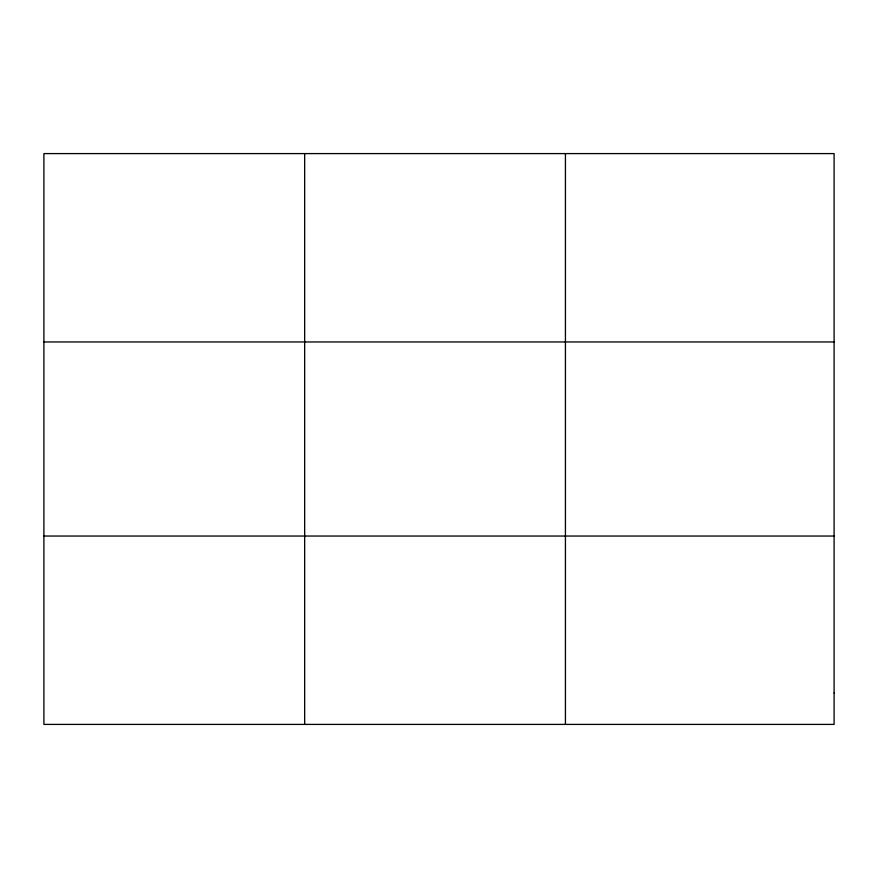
<?xml version="1.0" encoding="UTF-8"?>
<svg xmlns="http://www.w3.org/2000/svg" width="878" height="878" viewBox="0 0 878 878"><rect width="100%" height="100%" fill="white"/><g stroke="black" fill="none" stroke-linecap="round" stroke-linejoin="round"><path stroke-width="1.32" d="M304.666 153.595L304.666 724.405M565.432 153.595L565.432 724.405M43.9 341.959L834.1 341.959M43.9 536.041L834.1 536.041M834.1 693.005L834.1 724.405L43.9 724.405L43.9 153.595L834.1 153.595L834.1 693.005"/></g></svg>
